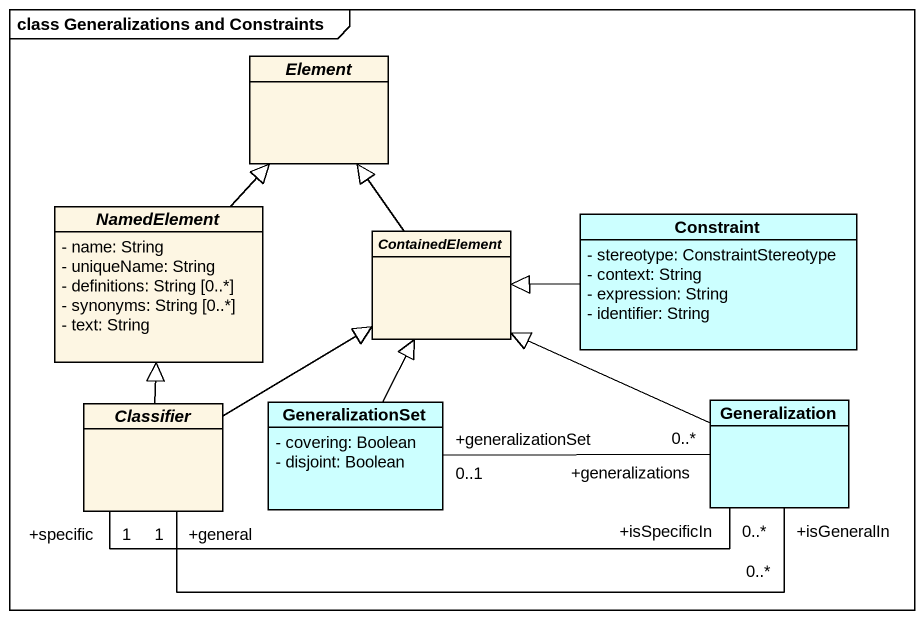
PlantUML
@startuml
mainframe class Generalizations and Constraints
hide circle
hide empty members
skinparam classAttributeIconSize 0
abstract class Element
abstract class NamedElement {
  - name: String
  - uniqueName: String
  - definitions: String [0..*]
  - synonyms: String [0..*]
  - text: String
}
abstract class ContainedElement
class Constraint #CCFFFF {
  - stereotype: ConstraintStereotype
  - context: String
  - expression: String
  - identifier: String
}
abstract class Classifier
class GeneralizationSet #CCFFFF {
  - covering: Boolean
  - disjoint: Boolean
}
class Generalization #CCFFFF
NamedElement -up-|> Element
ContainedElement -up-|> Element
Constraint -left-|> ContainedElement
Classifier -up-|> NamedElement
Classifier -right-|> ContainedElement
GeneralizationSet -up-|> ContainedElement
GeneralizationSet "+generalizationSet\n0..1" -right- "+generalizations\n0..*" Generalization
Generalization -left-|> ContainedElement
Generalization "+isSpecificIn\n0..*" -left- "+specific\n1" Classifier
Generalization "+isGeneralIn\n0..*" -left- "+general\n1" Classifier
@enduml
